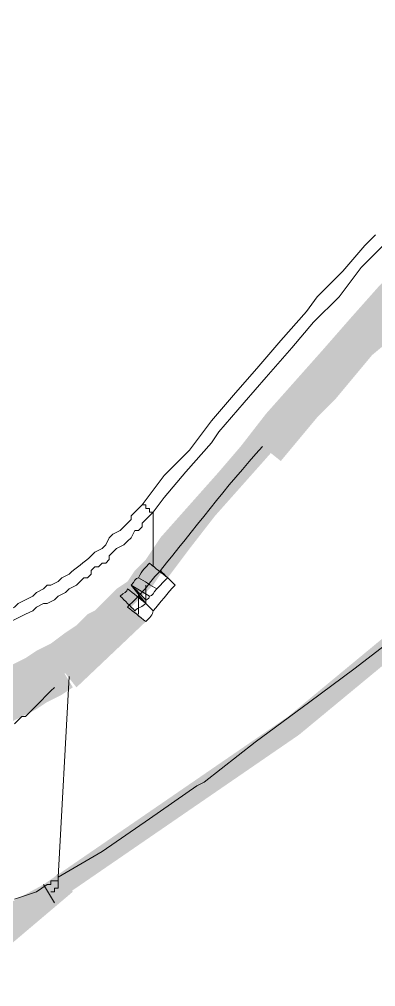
# Model space of a CAD drawing. Header units: millimetres. Extents: x -71336 to -35435, y -26189 to 22712.
# Drawn here: x -41034.79 to -41032.7, y -5456.06 to -5450.41 of the extents above; entities that cross this region are included whole.
import ezdxf
from ezdxf.enums import TextEntityAlignment as Align

# ---------------------------------------------------------------- set-up
doc = ezdxf.new("R2010")
doc.units = ezdxf.units.MM
doc.layers.add('SC - Equipment', color=7, linetype='Continuous', lineweight=13)
doc.styles.get("Standard").update_dxf_attribs({"font": 'arial.ttf', "height": 35})

# ---------------------------------------------------------------- blocks, each defined once
blk = doc.blocks.new('BARCO CLICKSHARE BUTTON WITH TEXT - SCHEMATIC')
at = {"layer": 'SC - Equipment', "lineweight": 0, "transparency": 33554687}
for points in [[(7.0023, -13.8126), (8.4327, -12.8306), (10.5249, -11.1013), (12.5743, -9.244), (13.9834, -7.7709), (14.0901, -7.8563), (12.6597, -9.3294), (10.5889, -11.2081), (8.4967, -12.9373), (7.0664, -13.9194)], [(7.6001, -11.9126), (7.6855, -11.7845), (7.8563, -11.5924), (7.8563, -11.5924), (8.0271, -11.4002), (8.1552, -11.2508), (8.1552, -11.2508), (8.3046, -11.0586), (8.3046, -11.0586), (8.4754, -10.8665), (8.4754, -10.8665), (8.6462, -10.6744), (8.7956, -10.5036), (8.9664, -10.3114), (9.1372, -10.1406), (9.308, -9.9485), (9.3934, -10.0552), (9.2226, -10.226), (9.2226, -10.226), (9.0732, -10.3968), (9.0732, -10.3968), (8.9024, -10.589), (8.9024, -10.589), (8.7316, -10.7598), (8.7316, -10.7598), (8.5608, -10.9519), (8.5608, -10.9519), (8.4113, -11.144), (8.4113, -11.144), (8.2406, -11.3362), (8.2406, -11.3362), (8.1125, -11.4856), (7.963, -11.6777), (7.963, -11.6777), (7.7922, -11.8699), (7.7922, -11.8699), (7.6855, -11.998)], [(9.4361, -10.0766), (9.2653, -10.2474), (9.2653, -10.2474), (9.0945, -10.4182), (9.0945, -10.4182), (9.0091, -10.5249), (9.0091, -10.5249), (8.8383, -10.7171), (8.8383, -10.7171), (8.6675, -10.8878), (8.6675, -10.8878), (8.4967, -11.08), (8.4967, -11.08), (8.3473, -11.2721), (8.3473, -11.2721), (8.1765, -11.4643), (8.1765, -11.4643), (8.0057, -11.6564), (7.8563, -11.8485), (7.8563, -11.8485), (7.7282, -12.0193), (7.6214, -11.9339), (7.7495, -11.7845), (7.9203, -11.571), (8.0698, -11.3789), (8.2406, -11.1867), (8.4113, -10.9946), (8.4113, -10.9946), (8.5821, -10.8025), (8.7316, -10.6317), (8.7316, -10.6317), (8.9024, -10.4395), (8.9024, -10.4395), (9.0091, -10.3328), (9.0091, -10.3328), (9.1799, -10.162), (9.3293, -9.9912)], [(9.5001, -10.1193), (9.4361, -10.1833), (9.3293, -10.2901), (9.2226, -10.4182), (9.1586, -10.4822), (9.0518, -10.6103), (8.9237, -10.7171), (8.817, -10.8451), (8.7102, -10.9732), (8.6035, -11.08), (8.4967, -11.2081), (8.39, -11.3362), (8.2833, -11.2508), (8.39, -11.1227), (8.4967, -11.0159), (8.6035, -10.8878), (8.7316, -10.7598), (8.8383, -10.6317), (8.9451, -10.5249), (9.0518, -10.3968), (9.1159, -10.3328), (9.2439, -10.2047), (9.3507, -10.0979), (9.3934, -10.0339)], [(7.6855, -11.998), (7.6428, -12.062), (7.6428, -12.062), (7.5787, -12.1261), (7.5787, -12.1261), (7.5147, -12.1901), (7.5147, -12.1901), (7.4507, -12.2542), (7.4507, -12.2542), (7.3866, -12.2969), (7.3866, -12.2969), (7.3439, -12.3396), (7.3439, -12.3396), (7.2799, -12.3823), (7.2799, -12.4036), (7.1945, -12.4463), (7.1945, -12.4463), (7.1091, -12.5103), (7.1091, -12.5103), (7.045, -12.553), (7.0237, -12.553), (6.9596, -12.5957), (6.9383, -12.5957), (6.9169, -12.6171), (6.9169, -12.6171), (6.8102, -12.6598), (6.8102, -12.6598), (6.7248, -12.7025), (6.7248, -12.7025), (6.6394, -12.7452), (6.6394, -12.7452), (6.5327, -12.7879), (6.5327, -12.7879), (6.4259, -12.8306), (6.4259, -12.8306), (6.4046, -12.8306), (6.4046, -12.8306), (6.2978, -12.8733), (6.2978, -12.8733), (6.1911, -12.8946), (6.1911, -12.8946), (6.0843, -12.916), (6.0843, -12.916), (5.9776, -12.9373), (5.9776, -12.9373), (5.8708, -12.9587), (5.8708, -12.9587), (5.8281, -12.9587), (5.8281, -12.9587), (5.7214, -12.98), (5.7214, -12.98), (5.6147, -12.98), (5.6147, -12.98), (5.4866, -13.0014), (5.4866, -13.0014), (5.3798, -13.0014), (5.3798, -13.0014), (5.2731, -13.0014), (5.2731, -13.0014), (5.145, -13.0014), (5.145, -13.0014), (5.0382, -13.0014), (5.0169, -13.0014), (4.9102, -12.98), (4.9102, -12.98), (4.7821, -12.98), (4.7821, -12.98), (4.6753, -12.9587), (4.6753, -12.9587), (4.654, -12.9587), (4.6326, -12.9587), (4.6326, -12.9587), (4.5259, -12.9373), (4.5259, -12.9373), (4.3978, -12.916), (4.3978, -12.916), (4.291, -12.8946), (4.291, -12.8946), (4.1629, -12.8519), (4.1629, -12.8519), (4.0562, -12.8306), (4.0562, -12.8306), (3.9495, -12.7879), (3.9495, -12.7879), (3.8427, -12.7452), (3.8427, -12.7452), (3.736, -12.7025), (3.7146, -12.7025), (3.6079, -12.6598), (3.6079, -12.6598), (3.5225, -12.6171), (3.5652, -12.489), (3.6719, -12.553), (3.7787, -12.5957), (3.8854, -12.6171), (3.9922, -12.6598), (4.0989, -12.7025), (4.2056, -12.7238), (4.3124, -12.7665), (4.4405, -12.7879), (4.5472, -12.8092), (4.654, -12.8306), (4.654, -12.8946), (4.654, -12.8306), (4.654, -12.8306), (4.6967, -12.8306), (4.8034, -12.8519), (4.9102, -12.8519), (5.0382, -12.8733), (5.145, -12.8733), (5.2731, -12.8733), (5.3798, -12.8733), (5.4866, -12.8733), (5.5933, -12.8519), (5.7001, -12.8519), (5.8281, -12.8306), (5.8495, -12.8306), (5.8495, -12.8946), (5.8495, -12.8306), (5.9562, -12.8092), (6.063, -12.7879), (6.1697, -12.7665), (6.2551, -12.7452), (6.3619, -12.7025), (6.4046, -12.7025), (6.49, -12.6598), (6.5754, -12.6384), (6.6821, -12.5957), (6.7675, -12.553), (6.8529, -12.5103), (6.8956, -12.489), (6.9596, -12.4463), (7.045, -12.4036), (7.1304, -12.3396), (7.1945, -12.2969), (7.2585, -12.2328), (7.3012, -12.2115), (7.3653, -12.1474), (7.4293, -12.0834), (7.4933, -12.0407), (7.536, -11.9766), (7.6001, -11.9126)], [(7.0664, -12.4677), (7.0664, -12.4463), (7.1091, -12.5103), (7.0664, -12.4463), (7.1091, -12.425), (7.1518, -12.489), (7.1091, -12.425), (7.1304, -12.4036), (7.1731, -12.3823), (7.1945, -12.3609), (7.2158, -12.3396), (7.2372, -12.3182), (7.2799, -12.2969), (7.3012, -12.2755), (7.3439, -12.3182), (7.3012, -12.2755), (7.3226, -12.2542), (7.3439, -12.2328), (7.3866, -12.2755), (7.3439, -12.2328), (7.3866, -12.2115), (7.408, -12.1901), (7.4293, -12.1474), (7.472, -12.1901), (7.4293, -12.1474), (7.4507, -12.1261), (7.5361, -12.2115), (7.5147, -12.2542), (7.5147, -12.2542), (7.4934, -12.2755), (7.4934, -12.2755), (7.472, -12.2969), (7.472, -12.2969), (7.4507, -12.3182), (7.4507, -12.3182), (7.408, -12.3396), (7.408, -12.3396), (7.3866, -12.3823), (7.3866, -12.3823), (7.3653, -12.4036), (7.3653, -12.4036), (7.3226, -12.425), (7.3226, -12.425), (7.3012, -12.4463), (7.3012, -12.4463), (7.2585, -12.4677), (7.2585, -12.4677), (7.2372, -12.489), (7.2372, -12.489), (7.2158, -12.5103), (7.2158, -12.5103), (7.1731, -12.5317), (7.1731, -12.5317), (7.1518, -12.553), (7.1518, -12.553), (7.1304, -12.5744)], [(3.5865, -12.5957), (3.6719, -12.6384), (3.7787, -12.6811), (3.8641, -12.7025), (3.9708, -12.7452), (4.0776, -12.7879), (4.163, -12.8092), (4.2697, -12.8306), (4.3764, -12.8733), (4.4618, -12.8733), (4.5686, -12.8946), (4.5472, -12.9587), (4.5686, -12.8946), (4.6113, -12.916), (4.718, -12.9373), (4.8248, -12.9373), (4.9315, -12.9587), (4.9956, -12.9587), (4.9742, -13.0227), (4.9742, -12.9587), (5.0809, -12.9587), (5.1877, -12.9587), (5.2944, -12.9587), (5.4012, -12.9587), (5.4012, -13.0227), (5.4012, -12.9587), (5.4225, -12.9587), (5.5293, -12.9587), (5.636, -12.9587), (5.7214, -12.9373), (5.8282, -12.916), (5.9349, -12.916), (6.0203, -12.8946), (6.1057, -12.8733), (6.2124, -12.8519), (6.2978, -12.8092), (6.3405, -12.8092), (6.4259, -12.7665), (6.5113, -12.7452), (6.5967, -12.7025), (6.6821, -12.6811), (6.7675, -12.6384), (6.8315, -12.5957), (6.9169, -12.553), (6.981, -12.5103), (7.0664, -12.4676), (7.1304, -12.5744), (7.0664, -12.6171), (7.0664, -12.6171), (6.981, -12.6598), (6.981, -12.6598), (6.8956, -12.7025), (6.8956, -12.7025), (6.8315, -12.7452), (6.8315, -12.7452), (6.7461, -12.7879), (6.7461, -12.7879), (6.6608, -12.8306), (6.6608, -12.8306), (6.5754, -12.8519), (6.554, -12.8519), (6.4686, -12.8946), (6.4686, -12.8946), (6.3832, -12.916), (6.3832, -12.916), (6.3405, -12.9373), (6.3405, -12.9373), (6.2338, -12.9587), (6.2338, -12.9587), (6.1484, -12.98), (6.1484, -13.0014), (6.0416, -13.0227), (6.0416, -13.0227), (5.9562, -13.0227), (5.9562, -13.0227), (5.8495, -13.0441), (5.8495, -13.0441), (5.7428, -13.0654), (5.7428, -13.0654), (5.636, -13.0654), (5.636, -13.0654), (5.5293, -13.0868), (5.5293, -13.0868), (5.4225, -13.0868), (5.4225, -13.0868), (5.4012, -13.0868), (5.4012, -13.0868), (5.2944, -13.0868), (5.2944, -13.0868), (5.1877, -13.0868), (5.1877, -13.0868), (5.0809, -13.0868), (5.0809, -13.0868), (4.9742, -13.0868), (4.9742, -13.0868), (4.9315, -13.0868), (4.9102, -13.0868), (4.8034, -13.0654), (4.8034, -13.0654), (4.6967, -13.0441), (4.6967, -13.0441), (4.5899, -13.0441), (4.5899, -13.0441), (4.5472, -13.0227), (4.5472, -13.0227), (4.4405, -13.0014), (4.4405, -13.0014), (4.3551, -12.98), (4.3551, -12.98), (4.2483, -12.9587), (4.2483, -12.9587), (4.1416, -12.9373), (4.1416, -12.9373), (4.0349, -12.8946), (4.0349, -12.8946), (3.9281, -12.8733), (3.9281, -12.8733), (3.8214, -12.8306), (3.8214, -12.8306), (3.736, -12.7879), (3.736, -12.7879), (3.6292, -12.7452), (3.6292, -12.7452), (3.5438, -12.7025)], [(7.1731, -12.6598), (7.1091, -12.7025), (7.1091, -12.7025), (7.0237, -12.7452), (7.0237, -12.7452), (6.9596, -12.7879), (6.9596, -12.7879), (6.8742, -12.8306), (6.8742, -12.8306), (6.7888, -12.8733), (6.7888, -12.8733), (6.7034, -12.916), (6.7034, -12.916), (6.6181, -12.9587), (6.6181, -12.9587), (6.5327, -13.0014), (6.5327, -13.0014), (6.4473, -13.0227), (6.4473, -13.0227), (6.3832, -13.0441), (6.3832, -13.0441), (6.2978, -13.0654), (6.2978, -13.0654), (6.1911, -13.1081), (6.1911, -13.1081), (6.1057, -13.1295), (6.0843, -13.1295), (5.9989, -13.1508), (5.9989, -13.1508), (5.8922, -13.1722), (5.8922, -13.1722), (5.7855, -13.1722), (5.7855, -13.1722), (5.7001, -13.1935), (5.6787, -13.1935), (5.5933, -13.1935), (5.5933, -13.1935), (5.4866, -13.2149), (5.4866, -13.2149), (5.4439, -13.2149), (5.4439, -13.2149), (5.3371, -13.2149), (5.3371, -13.2149), (5.2304, -13.2149), (5.2304, -13.2149), (5.1236, -13.2149), (5.1236, -13.2149), (5.0169, -13.2149), (5.0169, -13.2149), (4.9529, -13.1935), (4.9529, -13.1935), (4.8461, -13.1935), (4.8461, -13.1935), (4.7394, -13.1722), (4.7394, -13.1722), (4.6113, -13.1722), (4.6113, -13.1722), (4.5045, -13.1508), (4.5045, -13.1508), (4.4618, -13.1295), (4.4618, -13.1295), (4.3551, -13.1081), (4.3551, -13.1081), (4.2483, -13.0868), (4.2483, -13.0868), (4.1416, -13.0654), (4.1416, -13.0654), (4.0349, -13.0227), (4.0349, -13.0227), (3.9281, -12.98), (3.9281, -12.98), (3.8214, -12.9587), (3.8214, -12.9587), (3.736, -12.916), (3.736, -12.916), (3.6292, -12.8733), (3.6292, -12.8733), (3.5438, -12.8306), (3.5865, -12.7025), (3.6933, -12.7452), (3.7787, -12.7879), (3.8854, -12.8306), (3.9708, -12.8733), (4.0776, -12.8946), (4.1843, -12.9373), (4.2697, -12.9587), (4.3764, -12.98), (4.4832, -13.0014), (4.5259, -13.0227), (4.6326, -13.0441), (4.7394, -13.0441), (4.8461, -13.0654), (4.9529, -13.0654), (5.0169, -13.0868), (5.1236, -13.0868), (5.2304, -13.0868), (5.3371, -13.0868), (5.4439, -13.0868), (5.4652, -13.0868), (5.572, -13.0654), (5.6787, -13.0654), (5.7855, -13.0441), (5.8708, -13.0441), (5.9776, -13.0227), (6.063, -13.0014), (6.1697, -12.98), (6.2551, -12.9587), (6.3405, -12.916), (6.4046, -12.916), (6.49, -12.8733), (6.5754, -12.8306), (6.6607, -12.8092), (6.7461, -12.7665), (6.8102, -12.7238), (6.8956, -12.6811), (6.9596, -12.6384), (7.045, -12.5957), (7.1091, -12.553)], [(3.8427, -14.2396), (4.1843, -14.2823), (4.6326, -14.2823), (5.1023, -14.2823), (5.572, -14.2396), (5.9989, -14.1542), (6.4046, -14.0475), (6.7675, -13.9407), (7.0023, -13.8126), (7.0664, -13.9194), (6.8102, -14.0475), (6.4473, -14.1756), (6.0416, -14.2823), (5.5933, -14.3463), (5.1236, -14.4104), (4.6326, -14.4104), (4.163, -14.4104), (3.8214, -14.3677)]]:
    blk.add_hatch(color=7, dxfattribs=at).paths.add_polyline_path(points)
at = {"layer": 'SC - Equipment', "color": 7, "lineweight": 0, "transparency": 33554687}
for points in [[(14.0261, -7.7923), (13.7058, -8.1125), (13.4069, -8.4541), (13.1508, -8.7103), (12.8092, -9.0519), (12.4463, -9.3934), (12.2755, -9.5642), (11.8912, -9.9272), (11.4642, -10.3114), (11.4002, -10.3541), (10.9305, -10.7811), (10.5462, -11.1227), (10.1406, -11.4643), (9.6709, -11.8699), (9.5855, -11.9339), (9.1799, -12.2755), (8.817, -12.553), (8.5608, -12.7452), (8.2406, -12.98), (7.9417, -13.2149), (7.899, -13.2362), (7.6214, -13.4283), (7.3439, -13.6205), (7.0877, -13.7699)], [(8.9451, -10.0125), (8.881, -10.0766), (8.7529, -10.226), (8.6035, -10.3755), (8.5394, -10.4609), (8.39, -10.6317), (8.2619, -10.7811), (8.1125, -10.9519), (7.9844, -11.1013), (7.8563, -11.2721), (7.7068, -11.4216), (7.5787, -11.5924)], [(7.6428, -11.6351), (7.7068, -11.5497), (7.8349, -11.4002), (7.9844, -11.2294), (8.0271, -11.1654), (8.1765, -10.9946), (8.3046, -10.8451), (8.454, -10.6744), (8.5821, -10.5249), (8.7316, -10.3755), (8.8597, -10.2047), (9.0091, -10.0552)], [(7.5787, -11.5924), (7.5574, -11.6137), (7.5361, -11.6351), (7.5147, -11.6564), (7.5147, -11.6777), (7.4934, -11.6991), (7.472, -11.7204), (7.4507, -11.7418), (7.408, -11.7631), (7.3866, -11.7845), (7.3653, -11.8272), (7.3439, -11.8485), (7.3012, -11.8699), (7.2799, -11.8912)], [(7.3866, -11.8912), (7.408, -11.8699), (7.4293, -11.8485), (7.472, -11.8272), (7.4934, -11.8058), (7.5147, -11.7845), (7.536, -11.7418), (7.5574, -11.7418), (7.5787, -11.7204), (7.5787, -11.6991), (7.6001, -11.6777), (7.6428, -11.6351), (7.6214, -11.6351), (7.6214, -11.6137), (7.6001, -11.6137), (7.6001, -11.5924), (7.5787, -11.5924)], [(7.6428, -11.9553), (7.6428, -11.6351)], [(7.3866, -11.8912), (7.3866, -11.9126), (7.3653, -11.9339), (7.3439, -11.9339), (7.3226, -11.9553), (7.3012, -11.9553), (7.2799, -11.9766), (7.2799, -11.998), (7.2585, -12.0193), (7.2372, -12.0193), (7.2158, -12.0407), (7.1945, -12.062)], [(7.1518, -11.998), (7.1091, -12.0193), (7.0877, -12.0407), (7.045, -12.062), (7.0237, -12.062), (7.0023, -12.0834), (6.9596, -12.1047), (6.9383, -12.1261), (6.8956, -12.1474), (6.8529, -12.1688), (6.8315, -12.1901), (6.7888, -12.2115), (6.7461, -12.2328), (6.7034, -12.2542), (6.6821, -12.2542), (6.6394, -12.2755)], [(7.1945, -12.062), (7.1518, -12.0834), (7.1304, -12.1047), (7.0877, -12.1261), (7.0664, -12.1474), (7.0237, -12.1688), (7.0023, -12.1688), (6.9596, -12.1901), (6.9383, -12.2115), (6.8956, -12.2328), (6.8529, -12.2542), (6.8102, -12.2755), (6.7888, -12.2969), (6.7461, -12.3182), (6.7034, -12.3396), (6.6607, -12.3396)], [(7.5574, -12.1047), (7.5574, -12.2328)], [(7.6001, -12.1688), (7.6001, -12.062)], [(7.1518, -12.5957), (7.0877, -13.7699)], [(6.8315, -12.8733), (6.8529, -12.8519), (6.8742, -12.8306), (6.8956, -12.8306), (6.9169, -12.8092), (6.9383, -12.7879), (6.9596, -12.7665), (6.981, -12.7452), (7.0237, -12.7025), (7.045, -12.6811), (7.0664, -12.6598)], [(7.0877, -13.7699), (7.0877, -13.7913), (7.0664, -13.7913), (7.045, -13.7913), (7.045, -13.8126), (7.0237, -13.8126)], [(7.045, -13.8553), (7.0664, -13.8553), (7.0664, -13.834), (7.0877, -13.834), (7.0877, -13.8126), (7.0877, -13.7913), (7.0877, -13.7699)], [(7.0237, -13.8126), (6.9596, -13.8553), (6.8956, -13.8767), (6.8315, -13.898)]]:
    blk.add_lwpolyline(points, dxfattribs=at)
for points in [[(7.5147, -12.062), (7.5147, -12.062), (7.6001, -12.1688), (7.6001, -12.1688)], [(7.6214, -12.1261), (7.5147, -12.062)], [(7.0023, -13.8126), (7.0023, -13.8126), (7.0664, -13.9194), (7.0664, -13.9194)]]:
    blk.add_lwpolyline(points, close=True, dxfattribs=at)
for points in [[(7.6855, -11.9766), (7.8776, -11.7418), (8.0698, -11.4856), (8.2833, -11.2508)], [(7.1518, -11.998), (7.1945, -11.9553), (7.2372, -11.9339), (7.2799, -11.8912)]]:
    blk.add_open_spline(points, degree=3, dxfattribs=at)
for points, knots in [([(7.6641, -12.0834), (7.6286, -12.062), (7.593, -12.0407), (7.5574, -12.0193), (7.5787, -11.9766), (7.6001, -11.9553), (7.6214, -11.9339), (7.657, -11.9624), (7.6926, -11.9909), (7.7282, -12.0193), (7.7068, -12.0407), (7.6855, -12.062), (7.6641, -12.0834)], [0, 0, 0, 0, 1, 1, 1, 2, 2, 2, 3, 3, 3, 4, 4, 4, 4]), ([(7.6428, -12.2115), (7.6143, -12.183), (7.5859, -12.1545), (7.5574, -12.1261), (7.6001, -12.0834), (7.6428, -12.0193), (7.6855, -11.9766), (7.714, -12.0051), (7.7424, -12.0336), (7.7709, -12.062), (7.7282, -12.1047), (7.6855, -12.1688), (7.6428, -12.2115)], [0, 0, 0, 0, 1, 1, 1, 2, 2, 2, 3, 3, 3, 4, 4, 4, 4]), ([(7.6214, -12.1261), (7.6214, -12.1474), (7.6001, -12.1474), (7.6001, -12.1474), (7.5716, -12.119), (7.5432, -12.0905), (7.5147, -12.062), (7.5361, -12.0407), (7.5361, -12.0193), (7.5574, -12.0193), (7.593, -12.0407), (7.6286, -12.062), (7.6641, -12.0834), (7.6428, -12.1047), (7.6428, -12.1261), (7.6214, -12.1261)], [0, 0, 0, 0, 1, 1, 1, 2, 2, 2, 3, 3, 3, 4, 4, 4, 5, 5, 5, 5]), ([(7.4934, -12.0834), (7.5289, -12.1118), (7.5645, -12.1403), (7.6001, -12.1688), (7.5788, -12.1901), (7.5574, -12.1901), (7.5361, -12.2115), (7.5076, -12.183), (7.4791, -12.1545), (7.4507, -12.1261), (7.472, -12.1047), (7.4934, -12.1047), (7.4934, -12.0834)], [0, 0, 0, 0, 1, 1, 1, 2, 2, 2, 3, 3, 3, 4, 4, 4, 4]), ([(7.5574, -12.1261), (7.5859, -12.1545), (7.6143, -12.183), (7.6428, -12.2115), (7.6428, -12.2328), (7.6214, -12.2542), (7.6001, -12.2755), (7.5645, -12.247), (7.5289, -12.2186), (7.4934, -12.1901), (7.5147, -12.1688), (7.5361, -12.1474), (7.5574, -12.1261)], [0, 0, 0, 0, 1, 1, 1, 2, 2, 2, 3, 3, 3, 4, 4, 4, 4])]:
    blk.add_open_spline(points, degree=3, knots=knots, dxfattribs=at)
for points in [[(7.4934, -12.0834), (7.5147, -12.062), (7.6001, -12.1688), (7.6001, -12.1474)], [(7.6001, -12.2755), (7.1945, -12.6598), (7.5147, -12.1901), (7.1091, -12.553)], [(6.554, -14.2182), (7.0877, -13.7486), (6.6181, -14.325), (7.1731, -13.8553)]]:
    blk.add_solid(points, dxfattribs=at)
at = {"ltscale": 5}
for tag, p in [('MAKE', (0, 10.9753)), ('MODEL', (0, 5.9753))]:
    blk.add_attdef(tag, text='', height=2.5, dxfattribs=at).set_placement(p, align=Align.MIDDLE_CENTER)
at = {"ltscale": 5, "flags": 1}
for tag, p in [('ROOM_TYPE', (45, -5)), ('LOCATION', (45, -10)), ('RACK_EQUIPMENT_(Y/N)', (45, -15)), ('IP_(Y/N)', (45, -30)), ('POE(WATT)', (45, -35)), ('AMP(@240V)', (45, -40)), ('WATT', (45, -45)), ('BTU/H', (45, -50)), ('WEIGHT(KG)', (45, -55)), ('TRANSFORMER_TAPS', (45, -60))]:
    blk.add_attdef(tag, p, '', height=2.5, dxfattribs=at)
for tag, p in [('DESCRIPTION', (56.9608, -23.892)), ('BRACKET', (53.1547, -63.4953))]:
    blk.add_attdef(tag, text='', height=2.5, dxfattribs=at).set_placement(p, align=Align.MIDDLE_CENTER)

msp = doc.modelspace()

# ---------------------------------------------------------------- block references
at = {"ltscale": 5}
msp.add_blockref('BARCO CLICKSHARE BUTTON WITH TEXT - SCHEMATIC', (-41041.6451, -5441.6538), dxfattribs=at)

doc.saveas('drawing.dxf')
